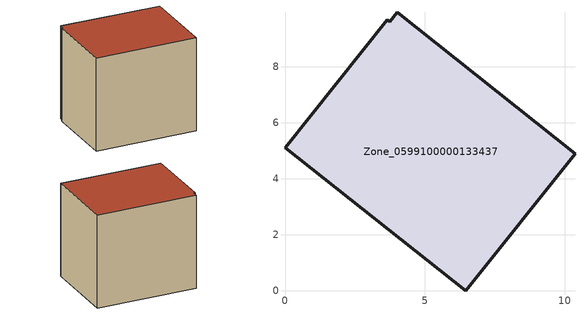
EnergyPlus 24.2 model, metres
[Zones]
Zone_0599100000133437
 floor ground (C_G): 4.01,9.96 10.36,4.9 6.45,0 0,5.11 3.65,9.69 3.74,9.62 z0.51
 wall outside (C_F): 6.45,0 10.36,4.9 4.01,9.96 3.74,9.62 3.65,9.69 0,5.11 6.45,0 z0.51:8.05
 roof outside (C_R): 10.36,4.9 4.01,9.96 3.74,9.62 3.65,9.69 0,5.11 6.45,0 z8.05
[BUILDING]
Pand.0599100000133437: North Axis=0; Terrain=City; Loads Convergence Tolerance Value=0.04; Temperature Convergence Tolerance Value=0.4; Solar Distribution=FullExterior; Maximum Number of Warmup Days=25; Minimum Number of Warmup Days=1
[Site:Location]
Rotterdam.The.Hague.AP_ZH_NLD Design_Conditions: Latitude=51.96; Longitude=4.45; Time Zone=1; Elevation=-4.5
[SITE:GROUNDTEMPERATURE:BUILDINGSURFACE]
18, 18, 18, 18, 18, 18, 18, 18, 18, 18, 18, 18
[MATERIAL] Thermal Absorptance=0.9; Solar Absorptance=0.7; Visible Absorptance=0.7
Name | Roughness | Thickness | Conductivity | Density | Specific Heat
G.TC.1965-1974 | MediumSmooth | 0.15 | 0.882353 | 540 | 1210
F.TC.1965-1974 | Rough | 0.3 | 0.697674 | 1920 | 840
R.TC.1965-1974 | MediumRough | 0.2 | 0.232558 | 1500 | 1000
[CONSTRUCTION]
C_G: G.TC.1965-1974
C_F: F.TC.1965-1974
C_R: R.TC.1965-1974
[ZONE]
Zone_0599100000133437: Type=1; Multiplier=1; Ceiling Height=Autocalculate; Volume=Autocalculate; Floor Area=autocalculate; Part of Total Floor Area=Yes
[ZONEINFILTRATION:DESIGNFLOWRATE]
Infil_Zone_0599100000133437: Zone or ZoneList or Space or SpaceList=Zone_0599100000133437; Schedule=AlwaysOn; Design Flow Rate Calculation Method=Flow/Area; Flow Rate per Floor Area=0.003; Constant Term Coefficient=1; Temperature Term Coefficient=0; Velocity Term Coefficient=0; Velocity Squared Term Coefficient=0
[HVACTEMPLATE:ZONE:IDEALLOADSAIRSYSTEM]
Zone_0599100000133437: Maximum Heating Supply Air Temperature=50; Minimum Cooling Supply Air Temperature=13; Maximum Heating Supply Air Humidity Ratio=0.0156; Minimum Cooling Supply Air Humidity Ratio=0.0077; Heating Limit=NoLimit; Cooling Limit=NoLimit; Dehumidification Control Type=ConstantSensibleHeatRatio; Cooling Sensible Heat Ratio=0.7; Dehumidification Setpoint=60; Humidification Control Type=None; Humidification Setpoint=30; Outdoor Air Method=None; Outdoor Air Flow Rate per Person=0.00944; Outdoor Air Flow Rate per Zone Floor Area=0; Outdoor Air Flow Rate per Zone=0; Demand Controlled Ventilation Type=None; Outdoor Air Economizer Type=NoEconomizer; Heat Recovery Type=None; Sensible Heat Recovery Effectiveness=0.7; Latent Heat Recovery Effectiveness=0.65
[ZONECONTROL:THERMOSTAT]
ThermostatControl_Zone_0599100000133437: Zone or ZoneList=Zone_0599100000133437; Control Type Schedule=DualSetpointControlType; Control 1=Thermostat_Zone_0599100000133437; Temperature Difference Between Cutout And Setpoint=0
[THERMOSTATSETPOINT:DUALSETPOINT]
Thermostat_Zone_0599100000133437: Heating Setpoint Temperature Schedule=HeatingSetpoint_Zone_0599100000133437; Cooling Setpoint Temperature Schedule=CoolingSetpoint_Zone_0599100000133437
[SCHEDULE:COMPACT]
HeatingSetpoint_Zone_0599100000133437: Through: 12/31, For: AllDays, Until: 24:00, 21
CoolingSetpoint_Zone_0599100000133437: Through: 12/31, For: AllDays, Until: 24:00, 24
DualSetpointControlType: Through: 12/31, For: AllDays, Until: 24:00, 4
AlwaysOn: Through: 12/31, For: AllDays, Until: 24:00, 1
